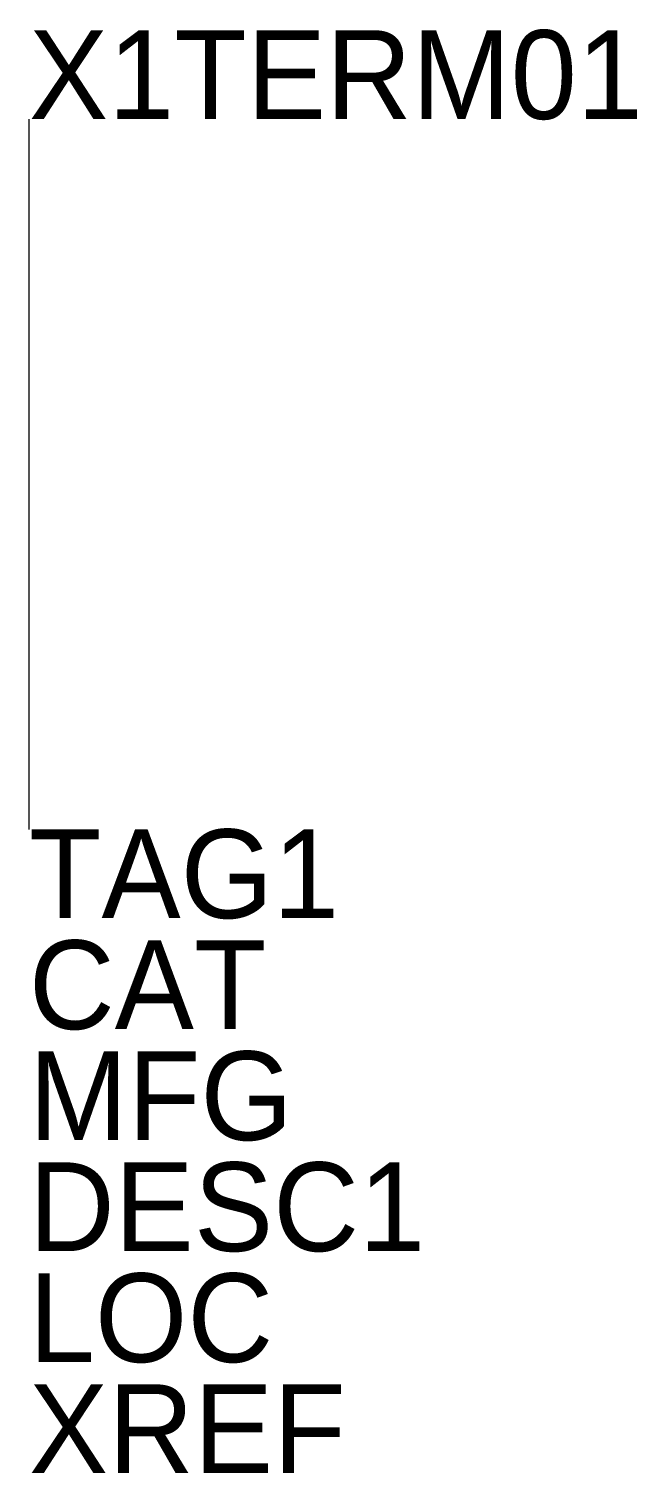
# Model space of a CAD drawing. Extents: x 0 to 0.86, y -1.41 to 0.63.
import ezdxf

# ---------------------------------------------------------------- set-up
doc = ezdxf.new("R2010")
doc.units = 0
doc.layers.get('0').update_dxf_attribs({"linetype": 'CONTINUOUS'})

msp = doc.modelspace()

# ---------------------------------------------------------------- linework, layer by layer
msp.add_line((0, 0.5), (0, -0.5))

# ---------------------------------------------------------------- texts
at = {"flags": 1}
msp.add_attdef('X1TERM01', (0, 0.5), '', height=0.125, dxfattribs=at)
for tag, p in [('TAG1', (0, -0.625)), ('CAT', (0, -0.78125)), ('MFG', (0, -0.9375)), ('DESC1', (0, -1.09375)), ('LOC', (0, -1.25)), ('XREF', (0, -1.40625))]:
    msp.add_attdef(tag, p, '', height=0.125)

doc.saveas('drawing.dxf')
